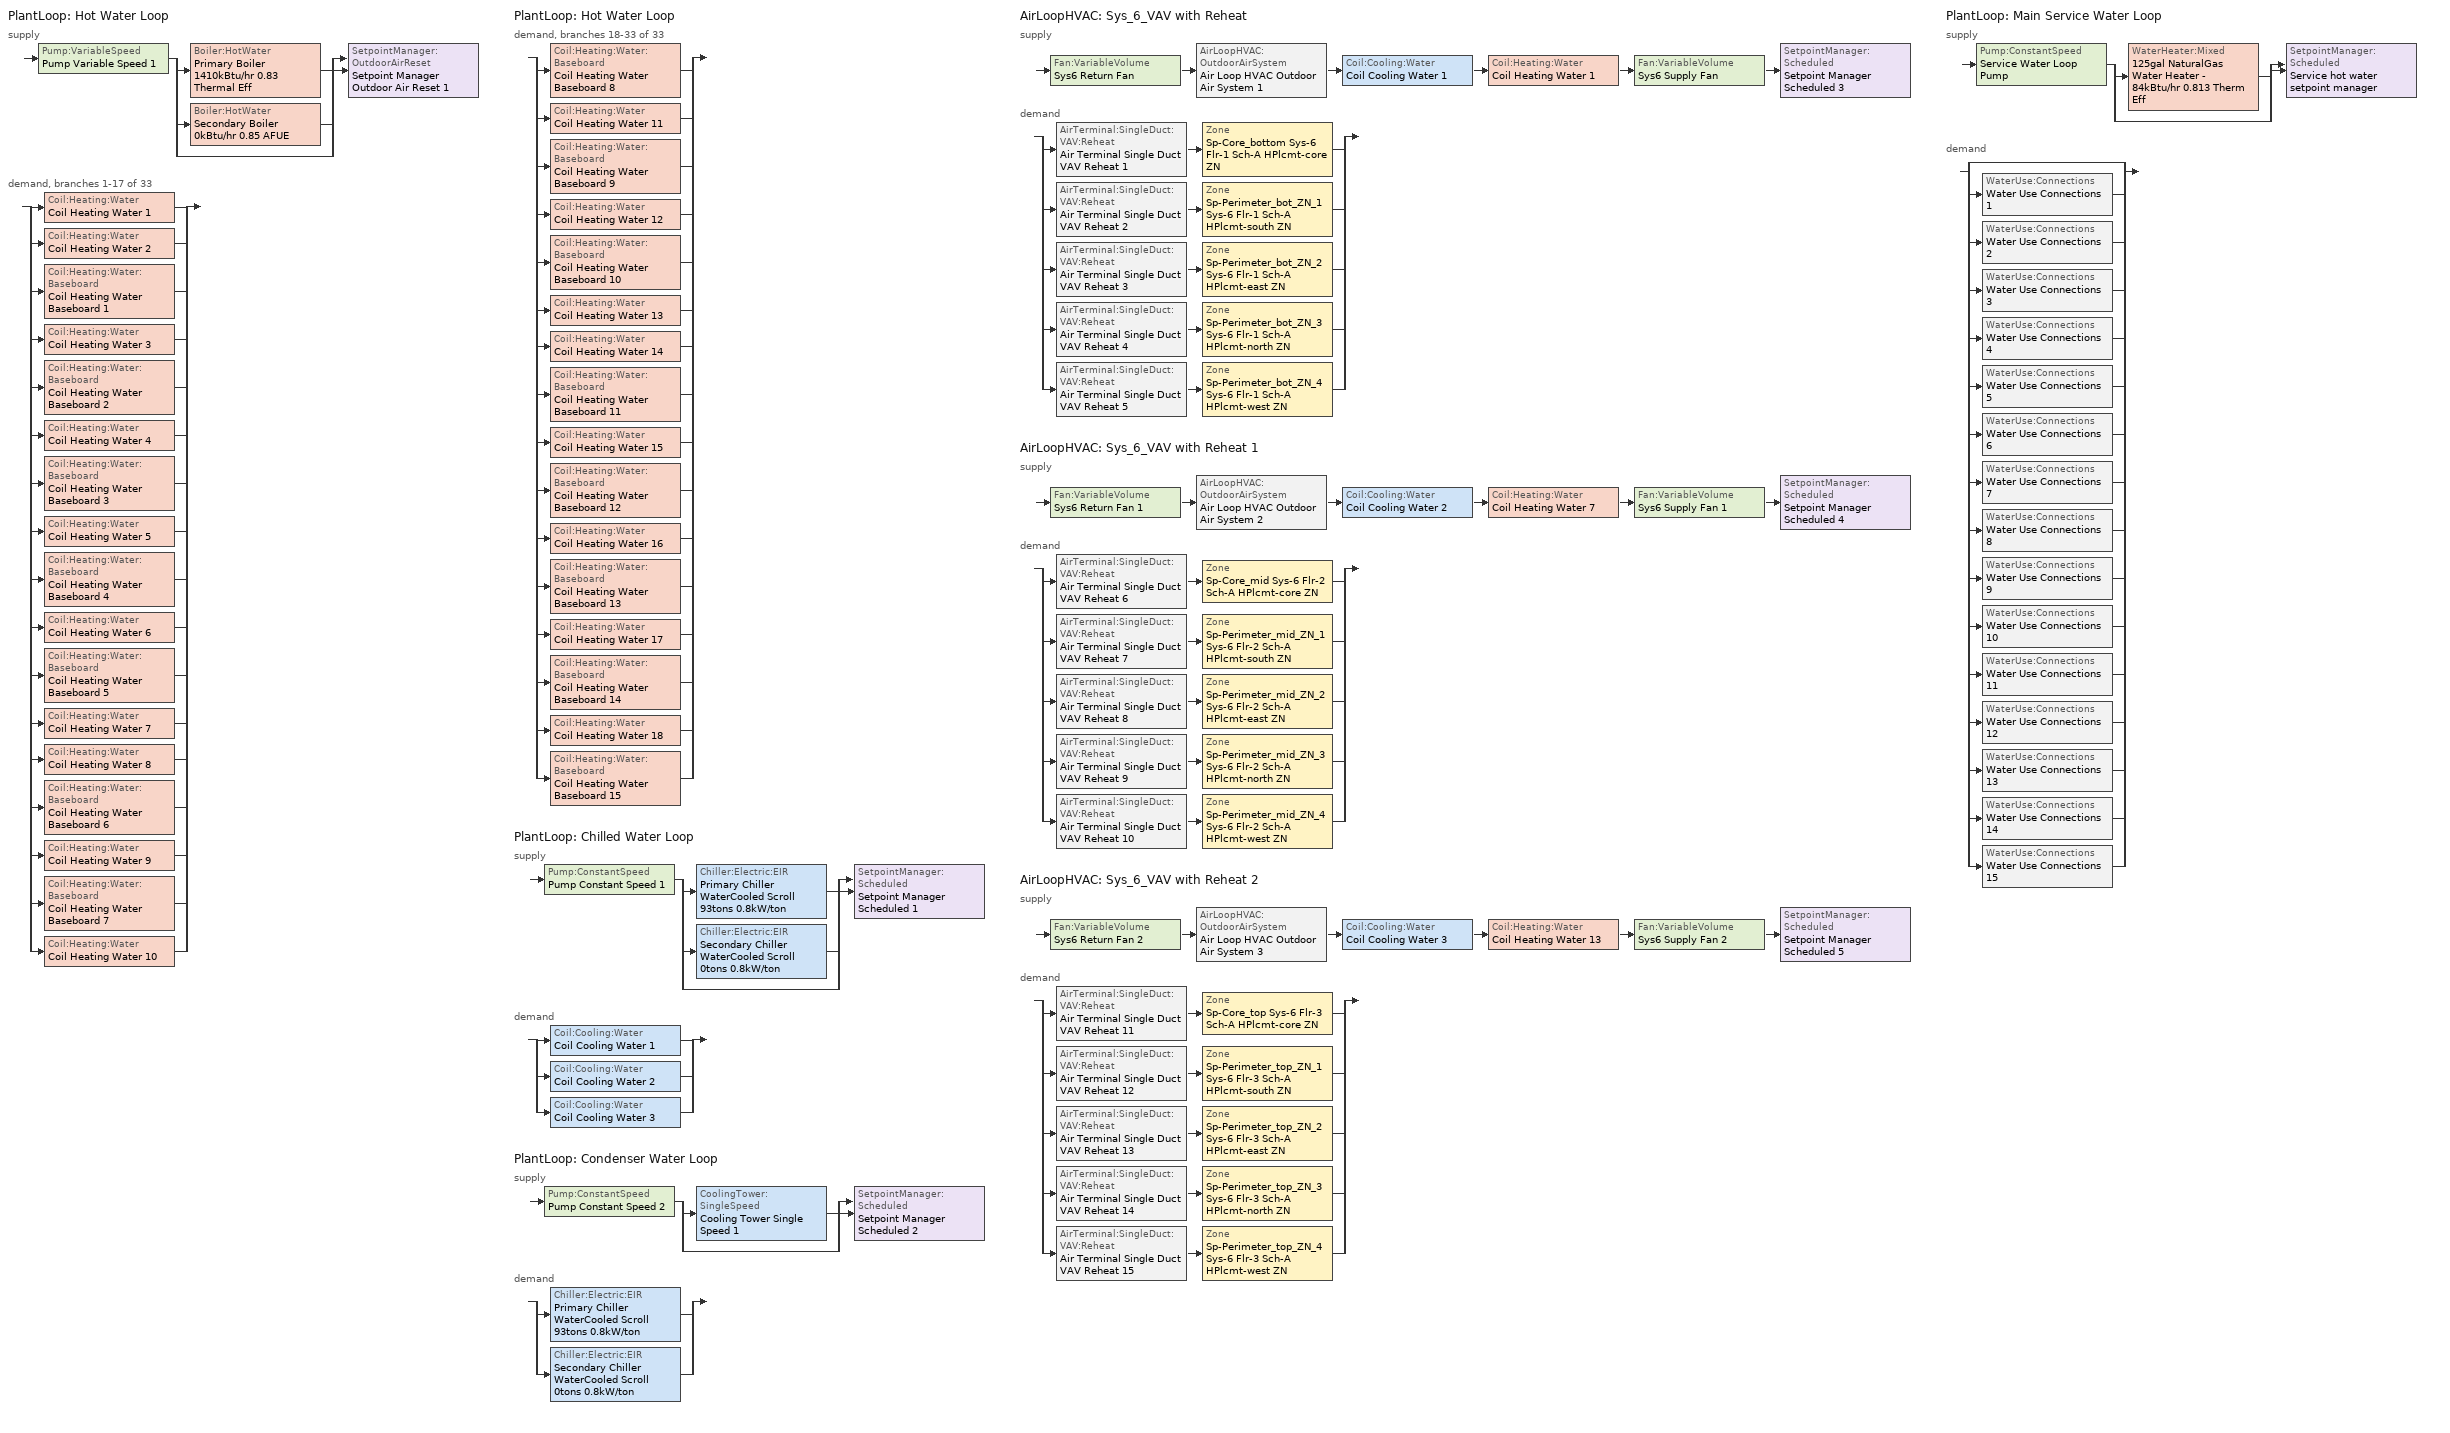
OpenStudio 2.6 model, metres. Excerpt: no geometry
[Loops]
PlantLoop 'Hot Water Loop'
 supply: Pump:VariableSpeed 'Pump Variable Speed 1' > split
  | Boiler:HotWater 'Primary Boiler 1410kBtu/hr 0.83 Thermal Eff'
  | Boiler:HotWater 'Secondary Boiler 0kBtu/hr 0.85 AFUE'
  | bypass
  join > SetpointManager:OutdoorAirReset 'Setpoint Manager Outdoor Air Reset 1'
 demand, branches 1-17 of 33: split
  | Coil:Heating:Water 'Coil Heating Water 1'
  | Coil:Heating:Water 'Coil Heating Water 2'
  | Coil:Heating:Water:Baseboard 'Coil Heating Water Baseboard 1'
  | Coil:Heating:Water 'Coil Heating Water 3'
  | Coil:Heating:Water:Baseboard 'Coil Heating Water Baseboard 2'
  | Coil:Heating:Water 'Coil Heating Water 4'
  | Coil:Heating:Water:Baseboard 'Coil Heating Water Baseboard 3'
  | Coil:Heating:Water 'Coil Heating Water 5'
  | Coil:Heating:Water:Baseboard 'Coil Heating Water Baseboard 4'
  | Coil:Heating:Water 'Coil Heating Water 6'
  | Coil:Heating:Water:Baseboard 'Coil Heating Water Baseboard 5'
  | Coil:Heating:Water 'Coil Heating Water 7'
  | Coil:Heating:Water 'Coil Heating Water 8'
  | Coil:Heating:Water:Baseboard 'Coil Heating Water Baseboard 6'
  | Coil:Heating:Water 'Coil Heating Water 9'
  | Coil:Heating:Water:Baseboard 'Coil Heating Water Baseboard 7'
  | Coil:Heating:Water 'Coil Heating Water 10'
PlantLoop 'Hot Water Loop'
 demand, branches 18-33 of 33: split
  | Coil:Heating:Water:Baseboard 'Coil Heating Water Baseboard 8'
  | Coil:Heating:Water 'Coil Heating Water 11'
  | Coil:Heating:Water:Baseboard 'Coil Heating Water Baseboard 9'
  | Coil:Heating:Water 'Coil Heating Water 12'
  | Coil:Heating:Water:Baseboard 'Coil Heating Water Baseboard 10'
  | Coil:Heating:Water 'Coil Heating Water 13'
  | Coil:Heating:Water 'Coil Heating Water 14'
  | Coil:Heating:Water:Baseboard 'Coil Heating Water Baseboard 11'
  | Coil:Heating:Water 'Coil Heating Water 15'
  | Coil:Heating:Water:Baseboard 'Coil Heating Water Baseboard 12'
  | Coil:Heating:Water 'Coil Heating Water 16'
  | Coil:Heating:Water:Baseboard 'Coil Heating Water Baseboard 13'
  | Coil:Heating:Water 'Coil Heating Water 17'
  | Coil:Heating:Water:Baseboard 'Coil Heating Water Baseboard 14'
  | Coil:Heating:Water 'Coil Heating Water 18'
  | Coil:Heating:Water:Baseboard 'Coil Heating Water Baseboard 15'
PlantLoop 'Chilled Water Loop'
 supply: Pump:ConstantSpeed 'Pump Constant Speed 1' > split
  | Chiller:Electric:EIR 'Primary Chiller WaterCooled Scroll 93tons 0.8kW/ton'
  | Chiller:Electric:EIR 'Secondary Chiller WaterCooled Scroll 0tons 0.8kW/ton'
  | bypass
  join > SetpointManager:Scheduled 'Setpoint Manager Scheduled 1'
 demand: split
  | Coil:Cooling:Water 'Coil Cooling Water 1'
  | Coil:Cooling:Water 'Coil Cooling Water 2'
  | Coil:Cooling:Water 'Coil Cooling Water 3'
PlantLoop 'Condenser Water Loop'
 supply: Pump:ConstantSpeed 'Pump Constant Speed 2' > split
  | CoolingTower:SingleSpeed 'Cooling Tower Single Speed 1'
  | bypass
  join > SetpointManager:Scheduled 'Setpoint Manager Scheduled 2'
 demand: split
  | Chiller:Electric:EIR 'Primary Chiller WaterCooled Scroll 93tons 0.8kW/ton'
  | Chiller:Electric:EIR 'Secondary Chiller WaterCooled Scroll 0tons 0.8kW/ton'
AirLoopHVAC 'Sys_6_VAV with Reheat'
 supply: Fan:VariableVolume 'Sys6 Return Fan' > AirLoopHVAC:OutdoorAirSystem 'Air Loop HVAC Outdoor Air System 1' > Coil:Cooling:Water 'Coil Cooling Water 1' > Coil:Heating:Water 'Coil Heating Water 1' > Fan:VariableVolume 'Sys6 Supply Fan' > SetpointManager:Scheduled 'Setpoint Manager Scheduled 3'
 demand: split
  | AirTerminal:SingleDuct:VAV:Reheat 'Air Terminal Single Duct VAV Reheat 1' > Zone 'Sp-Core_bottom Sys-6 Flr-1 Sch-A HPlcmt-core ZN'
  | AirTerminal:SingleDuct:VAV:Reheat 'Air Terminal Single Duct VAV Reheat 2' > Zone 'Sp-Perimeter_bot_ZN_1 Sys-6 Flr-1 Sch-A HPlcmt-south ZN'
  | AirTerminal:SingleDuct:VAV:Reheat 'Air Terminal Single Duct VAV Reheat 3' > Zone 'Sp-Perimeter_bot_ZN_2 Sys-6 Flr-1 Sch-A HPlcmt-east ZN'
  | AirTerminal:SingleDuct:VAV:Reheat 'Air Terminal Single Duct VAV Reheat 4' > Zone 'Sp-Perimeter_bot_ZN_3 Sys-6 Flr-1 Sch-A HPlcmt-north ZN'
  | AirTerminal:SingleDuct:VAV:Reheat 'Air Terminal Single Duct VAV Reheat 5' > Zone 'Sp-Perimeter_bot_ZN_4 Sys-6 Flr-1 Sch-A HPlcmt-west ZN'
AirLoopHVAC 'Sys_6_VAV with Reheat 1'
 supply: Fan:VariableVolume 'Sys6 Return Fan 1' > AirLoopHVAC:OutdoorAirSystem 'Air Loop HVAC Outdoor Air System 2' > Coil:Cooling:Water 'Coil Cooling Water 2' > Coil:Heating:Water 'Coil Heating Water 7' > Fan:VariableVolume 'Sys6 Supply Fan 1' > SetpointManager:Scheduled 'Setpoint Manager Scheduled 4'
 demand: split
  | AirTerminal:SingleDuct:VAV:Reheat 'Air Terminal Single Duct VAV Reheat 6' > Zone 'Sp-Core_mid Sys-6 Flr-2 Sch-A HPlcmt-core ZN'
  | AirTerminal:SingleDuct:VAV:Reheat 'Air Terminal Single Duct VAV Reheat 7' > Zone 'Sp-Perimeter_mid_ZN_1 Sys-6 Flr-2 Sch-A HPlcmt-south ZN'
  | AirTerminal:SingleDuct:VAV:Reheat 'Air Terminal Single Duct VAV Reheat 8' > Zone 'Sp-Perimeter_mid_ZN_2 Sys-6 Flr-2 Sch-A HPlcmt-east ZN'
  | AirTerminal:SingleDuct:VAV:Reheat 'Air Terminal Single Duct VAV Reheat 9' > Zone 'Sp-Perimeter_mid_ZN_3 Sys-6 Flr-2 Sch-A HPlcmt-north ZN'
  | AirTerminal:SingleDuct:VAV:Reheat 'Air Terminal Single Duct VAV Reheat 10' > Zone 'Sp-Perimeter_mid_ZN_4 Sys-6 Flr-2 Sch-A HPlcmt-west ZN'
AirLoopHVAC 'Sys_6_VAV with Reheat 2'
 supply: Fan:VariableVolume 'Sys6 Return Fan 2' > AirLoopHVAC:OutdoorAirSystem 'Air Loop HVAC Outdoor Air System 3' > Coil:Cooling:Water 'Coil Cooling Water 3' > Coil:Heating:Water 'Coil Heating Water 13' > Fan:VariableVolume 'Sys6 Supply Fan 2' > SetpointManager:Scheduled 'Setpoint Manager Scheduled 5'
 demand: split
  | AirTerminal:SingleDuct:VAV:Reheat 'Air Terminal Single Duct VAV Reheat 11' > Zone 'Sp-Core_top Sys-6 Flr-3 Sch-A HPlcmt-core ZN'
  | AirTerminal:SingleDuct:VAV:Reheat 'Air Terminal Single Duct VAV Reheat 12' > Zone 'Sp-Perimeter_top_ZN_1 Sys-6 Flr-3 Sch-A HPlcmt-south ZN'
  | AirTerminal:SingleDuct:VAV:Reheat 'Air Terminal Single Duct VAV Reheat 13' > Zone 'Sp-Perimeter_top_ZN_2 Sys-6 Flr-3 Sch-A HPlcmt-east ZN'
  | AirTerminal:SingleDuct:VAV:Reheat 'Air Terminal Single Duct VAV Reheat 14' > Zone 'Sp-Perimeter_top_ZN_3 Sys-6 Flr-3 Sch-A HPlcmt-north ZN'
  | AirTerminal:SingleDuct:VAV:Reheat 'Air Terminal Single Duct VAV Reheat 15' > Zone 'Sp-Perimeter_top_ZN_4 Sys-6 Flr-3 Sch-A HPlcmt-west ZN'
PlantLoop 'Main Service Water Loop'
 supply: Pump:ConstantSpeed 'Service Water Loop Pump' > split
  | WaterHeater:Mixed '125gal NaturalGas Water Heater - 84kBtu/hr 0.813 Therm Eff'
  | bypass
  join > SetpointManager:Scheduled 'Service hot water setpoint manager'
 demand: split
  | bypass
  | WaterUse:Connections 'Water Use Connections 1'
  | WaterUse:Connections 'Water Use Connections 2'
  | WaterUse:Connections 'Water Use Connections 3'
  | WaterUse:Connections 'Water Use Connections 4'
  | WaterUse:Connections 'Water Use Connections 5'
  | WaterUse:Connections 'Water Use Connections 6'
  | WaterUse:Connections 'Water Use Connections 7'
  | WaterUse:Connections 'Water Use Connections 8'
  | WaterUse:Connections 'Water Use Connections 9'
  | WaterUse:Connections 'Water Use Connections 10'
  | WaterUse:Connections 'Water Use Connections 11'
  | WaterUse:Connections 'Water Use Connections 12'
  | WaterUse:Connections 'Water Use Connections 13'
  | WaterUse:Connections 'Water Use Connections 14'
  | WaterUse:Connections 'Water Use Connections 15'
[Sizing:Zone] Zone Cooling Design Supply Air Temperature Input Method=SupplyAirTemperature; Zone Cooling Design Supply Air Temperature {C}=13; Zone Cooling Design Supply Air Temperature Difference {deltaC}=11.11; Zone Heating Design Supply Air Temperature Input Method=SupplyAirTemperature; Zone Heating Design Supply Air Temperature {C}=43; Zone Heating Design Supply Air Temperature Difference {deltaC}=11.11; Zone Cooling Design Supply Air Humidity Ratio {kg-H2O/kg-air}=0.0085; Zone Heating Design Supply Air Humidity Ratio {kg-H2O/kg-air}=0.008; Zone Heating Sizing Factor=1.3; Zone Cooling Sizing Factor=1.1; Cooling Design Air Flow Method=DesignDay; Heating Design Air Flow Method=DesignDay; Account for Dedicated Outdoor Air System=No; Dedicated Outdoor Air System Control Strategy=NeutralSupplyAir; Dedicated Outdoor Air Low Setpoint Temperature for Design {C}=autosize; Dedicated Outdoor Air High Setpoint Temperature for Design {C}=autosize
Sp-Perimeter_bot_ZN_3 Sys-6 Flr-1 Sch-A HPlcmt-north ZN; Sp-Perimeter_bot_ZN_2 Sys-6 Flr-1 Sch-A HPlcmt-east ZN; Sp-Perimeter_bot_ZN_4 Sys-6 Flr-1 Sch-A HPlcmt-west ZN; Sp-Perimeter_bot_ZN_1 Sys-6 Flr-1 Sch-A HPlcmt-south ZN; Sp-Core_bottom Sys-6 Flr-1 Sch-A HPlcmt-core ZN; Sp-Perimeter_mid_ZN_3 Sys-6 Flr-2 Sch-A HPlcmt-north ZN; Sp-Perimeter_mid_ZN_2 Sys-6 Flr-2 Sch-A HPlcmt-east ZN; Sp-Perimeter_mid_ZN_4 Sys-6 Flr-2 Sch-A HPlcmt-west ZN; Sp-Perimeter_mid_ZN_1 Sys-6 Flr-2 Sch-A HPlcmt-south ZN; Sp-Core_mid Sys-6 Flr-2 Sch-A HPlcmt-core ZN; Sp-Perimeter_top_ZN_3 Sys-6 Flr-3 Sch-A HPlcmt-north ZN; Sp-Perimeter_top_ZN_2 Sys-6 Flr-3 Sch-A HPlcmt-east ZN; Sp-Perimeter_top_ZN_4 Sys-6 Flr-3 Sch-A HPlcmt-west ZN; Sp-Perimeter_top_ZN_1 Sys-6 Flr-3 Sch-A HPlcmt-south ZN; Sp-Core_top Sys-6 Flr-3 Sch-A HPlcmt-core ZN
[Zone equipment]
Sp-Perimeter_bot_ZN_3 Sys-6 Flr-1 Sch-A HPlcmt-north ZN: Air Terminal Single Duct VAV Reheat 4, Zone HVAC Baseboard Convective Water 4
Sp-Perimeter_bot_ZN_2 Sys-6 Flr-1 Sch-A HPlcmt-east ZN: Air Terminal Single Duct VAV Reheat 3, Zone HVAC Baseboard Convective Water 3
Sp-Perimeter_bot_ZN_4 Sys-6 Flr-1 Sch-A HPlcmt-west ZN: Air Terminal Single Duct VAV Reheat 5, Zone HVAC Baseboard Convective Water 5
Sp-Perimeter_bot_ZN_1 Sys-6 Flr-1 Sch-A HPlcmt-south ZN: Air Terminal Single Duct VAV Reheat 2, Zone HVAC Baseboard Convective Water 2
Sp-Core_bottom Sys-6 Flr-1 Sch-A HPlcmt-core ZN: Air Terminal Single Duct VAV Reheat 1, Zone HVAC Baseboard Convective Water 1
Sp-Perimeter_mid_ZN_3 Sys-6 Flr-2 Sch-A HPlcmt-north ZN: Air Terminal Single Duct VAV Reheat 9, Zone HVAC Baseboard Convective Water 9
Sp-Perimeter_mid_ZN_2 Sys-6 Flr-2 Sch-A HPlcmt-east ZN: Air Terminal Single Duct VAV Reheat 8, Zone HVAC Baseboard Convective Water 8
Sp-Perimeter_mid_ZN_4 Sys-6 Flr-2 Sch-A HPlcmt-west ZN: Air Terminal Single Duct VAV Reheat 10, Zone HVAC Baseboard Convective Water 10
Sp-Perimeter_mid_ZN_1 Sys-6 Flr-2 Sch-A HPlcmt-south ZN: Air Terminal Single Duct VAV Reheat 7, Zone HVAC Baseboard Convective Water 7
Sp-Core_mid Sys-6 Flr-2 Sch-A HPlcmt-core ZN: Air Terminal Single Duct VAV Reheat 6, Zone HVAC Baseboard Convective Water 6
Sp-Perimeter_top_ZN_3 Sys-6 Flr-3 Sch-A HPlcmt-north ZN: Air Terminal Single Duct VAV Reheat 14, Zone HVAC Baseboard Convective Water 14
Sp-Perimeter_top_ZN_2 Sys-6 Flr-3 Sch-A HPlcmt-east ZN: Air Terminal Single Duct VAV Reheat 13, Zone HVAC Baseboard Convective Water 13
Sp-Perimeter_top_ZN_4 Sys-6 Flr-3 Sch-A HPlcmt-west ZN: Air Terminal Single Duct VAV Reheat 15, Zone HVAC Baseboard Convective Water 15
Sp-Perimeter_top_ZN_1 Sys-6 Flr-3 Sch-A HPlcmt-south ZN: Air Terminal Single Duct VAV Reheat 12, Zone HVAC Baseboard Convective Water 12
Sp-Core_top Sys-6 Flr-3 Sch-A HPlcmt-core ZN: Air Terminal Single Duct VAV Reheat 11, Zone HVAC Baseboard Convective Water 11
[PlantLoop] Glycol Concentration=0; Plant Loop Volume {m3}=Autocalculate; Load Distribution Scheme=Optimal
Hot Water Loop: Fluid Type=Water
Chilled Water Loop; Condenser Water Loop: 
Main Service Water Loop: Maximum Loop Temperature {C}=60; Minimum Loop Temperature {C}=10
[Sizing:Plant] Sizing Option=NonCoincident; Zone Timesteps in Averaging Window=1; Coincident Sizing Factor Mode=None
Name | Loop Type | Design Loop Exit Temperature {C} | Loop Design Temperature Difference {deltaC}
Hot Water Loop | Heating | 82 | 16
Chilled Water Loop | Cooling | 7 | 6
Condenser Water Loop | Condenser | 29 | 6
Main Service Water Loop | Heating | 60 | 5
[Pump:VariableSpeed]
Pump Variable Speed 1: Motor Efficiency=0.865; Pump Control Type=Intermittent; Skin Loss Radiative Fraction=0.5; Design Power Sizing Method=PowerPerFlowPerPressure; Design Electric Power per Unit Flow Rate {W/(m3/s)}=348701.1; Design Shaft Power per Unit Flow Rate per Unit Head {W-s/m3-Pa}=1.45151; Design Minimum Flow Rate Fraction=0
[Boiler:HotWater] Fuel Type=NaturalGas; Normalized Boiler Efficiency Curve=BOILER-EFFFPLR-NECB2011; Water Outlet Upper Temperature Limit {C}=99; Parasitic Electric Load {W}=0; Sizing Factor=1
Name | Nominal Capacity {W} | Nominal Thermal Efficiency | Minimum Part Load Ratio | Boiler Flow Mode
Primary Boiler 1410kBtu/hr 0.83 Thermal Eff | 413305 | 0.83 | 0.25 | LeavingSetpointModulated
Secondary Boiler 0kBtu/hr 0.85 AFUE | 0.001 | 0.85 |  | ConstantFlow
[SetpointManager:OutdoorAirReset]
Setpoint Manager Outdoor Air Reset 1: Control Variable=Temperature; Setpoint at Outdoor Low Temperature {C}=82; Outdoor Low Temperature {C}=-16; Setpoint at Outdoor High Temperature {C}=60; Outdoor High Temperature {C}=0
[Pump:ConstantSpeed] Rated Flow Rate {m3/s}=autosize; Rated Power Consumption {W}=autosize; Fraction of Motor Inefficiencies to Fluid Stream=0; Pump Control Type=Intermittent; Design Power Sizing Method=PowerPerFlowPerPressure; Design Electric Power per Unit Flow Rate {W/(m3/s)}=348701.1
Name | Rated Pump Head {Pa} | Motor Efficiency | Design Shaft Power per Unit Flow Rate per Unit Head {W-s/m3-Pa}
Pump Constant Speed 1 | 179352 | 0.895 | 1.75215
Pump Constant Speed 2 | 179352 | 0.917 | 1.53876
Service Water Loop Pump | 83939.5 | 0.7 | 1.28205
[Chiller:Electric:EIR] Cooling Capacity Function of Temperature Curve=WaterCooled_Scroll_CAPFT_NECB2011; Electric Input to Cooling Output Ratio Function of Temperature Curve=WaterCooled_Scroll_EIRFT_NECB2011; Electric Input to Cooling Output Ratio Function of Part Load Ratio Curve=WaterCooled_Scroll_EIRFPLR_NECB2011; Minimum Part Load Ratio=0.25; Minimum Unloading Ratio=0.25; Condenser Type=WaterCooled; Chiller Flow Mode=LeavingSetpointModulated; Design Heat Recovery Water Flow Rate {m3/s}=0; Sizing Factor=1; Basin Heater Capacity {W/K}=0; Basin Heater Setpoint Temperature {C}=10
Name | Reference Capacity {W} | Reference COP {W/W}
Primary Chiller WaterCooled Scroll 93tons 0.8kW/ton | 326942 | 4.54393
Secondary Chiller WaterCooled Scroll 0tons 0.8kW/ton | 0.001 | 4.5032
[SetpointManager:Scheduled] Control Variable=Temperature
Name | Schedule
Setpoint Manager Scheduled 1 | CHW Temp
Setpoint Manager Scheduled 2 | CW Temp
Setpoint Manager Scheduled 3 | Supply Air Temp
Setpoint Manager Scheduled 4 | Supply Air Temp 1
Setpoint Manager Scheduled 5 | Supply Air Temp 2
Service hot water setpoint manager | Service Water Loop Temp - 140F
[CoolingTower:SingleSpeed]
Cooling Tower Single Speed 1: Design Water Flow Rate {m3/s}=autosize; Design Air Flow Rate {m3/s}=autosize; Fan Power at Design Air Flow Rate {W}=5185.62; U-Factor Times Area Value at Design Air Flow Rate {W/K}=autosize; Air Flow Rate in Free Convection Regime {m3/s}=autosize; U-Factor Times Area Value at Free Convection Air Flow Rate {W/K}=autosize; Performance Input Method=UFactorTimesAreaAndDesignWaterFlowRate; Free Convection Capacity {W}=0; Basin Heater Capacity {W/K}=0; Evaporation Loss Mode=LossFactor; Evaporation Loss Factor {percent/K}=0.2; Drift Loss Percent {percent}=0.008; Blowdown Calculation Mode=ConcentrationRatio; Blowdown Concentration Ratio=3; Capacity Control=FanCycling; Number of Cells=1; Cell Control=MinimalCell; Cell Minimum  Water Flow Rate Fraction=0.33; Cell Maximum Water Flow Rate Fraction=2.5; Sizing Factor=1; Free Convection Air Flow Rate Sizing Factor=0.1; Free Convection U-Factor Times Area Value Sizing Factor=0.1; Heat Rejection Capacity and Nominal Capacity Sizing Ratio=1.25; Free Convection Nominal Capacity Sizing Factor=0.1; Design Inlet Air Dry-Bulb Temperature {C}=35; Design Inlet Air Wet-Bulb Temperature {C}=24; Design Approach Temperature {deltaC}=5; Design Range Temperature {deltaC}=6
[AirLoopHVAC] Design Supply Air Flow Rate {m3/s}=AutoSize
Name | Availability Schedule
Sys_6_VAV with Reheat | Sys_6_VAV with Reheat Occ Sch
Sys_6_VAV with Reheat 1 | Sys_6_VAV with Reheat 1 Occ Sch
Sys_6_VAV with Reheat 2 | Sys_6_VAV with Reheat 2 Occ Sch
[Sizing:System] Type of Load to Size On=Sensible; Design Outdoor Air Flow Rate {m3/s}=Autosize; Minimum System Air Flow Ratio=0.3; Preheat Design Temperature {C}=7; Preheat Design Humidity Ratio {kg-H2O/kg-Air}=0.008; Precool Design Temperature {C}=12.8; Precool Design Humidity Ratio {kg-H2O/kg-Air}=0.008; Central Cooling Design Supply Air Temperature {C}=13; Central Heating Design Supply Air Temperature {C}=13.1; Sizing Option=NonCoincident; 100% Outdoor Air in Cooling=No; 100% Outdoor Air in Heating=No; Central Cooling Design Supply Air Humidity Ratio {kg-H2O/kg-Air}=0.0085; Central Heating Design Supply Air Humidity Ratio {kg-H2O/kg-Air}=0.008; Cooling Design Air Flow Method=DesignDay; Cooling Design Air Flow Rate {m3/s}=0; Heating Design Air Flow Method=DesignDay; Heating Design Air Flow Rate {m3/s}=0; System Outdoor Air Method=ZoneSum; Zone Maximum Outdoor Air Fraction=1; Cooling Supply Air Flow Rate Per Floor Area {m3/s-m2}=0.00996765; Cooling Fraction of Autosized Cooling Supply Air Flow Rate=1; Cooling Supply Air Flow Rate Per Unit Cooling Capacity {m3/s-W}=3.94755e-05; Heating Supply Air Flow Rate Per Floor Area {m3/s-m2}=0.00996765; Heating Fraction of Autosized Heating Supply Air Flow Rate=1; Heating Fraction of Autosized Cooling Supply Air Flow Rate=1; Heating Supply Air Flow Rate Per Unit Heating Capacity {m3/s-W}=3.15882e-05; Cooling Design Capacity Method=CoolingDesignCapacity; Cooling Design Capacity {W}=autosize; Cooling Design Capacity Per Floor Area {W/m2}=234.7; Fraction of Autosized Cooling Design Capacity=1; Heating Design Capacity Method=HeatingDesignCapacity; Heating Design Capacity {W}=autosize; Heating Design Capacity Per Floor Area {W/m2}=157; Fraction of Autosized Heating Design Capacity=1; Central Cooling Capacity Control Method=OnOff
Sys_6_VAV with Reheat; Sys_6_VAV with Reheat 1; Sys_6_VAV with Reheat 2
[Fan:VariableVolume] Availability Schedule=Always On Discrete; Maximum Flow Rate {m3/s}=Autosize; Fan Power Minimum Flow Rate Input Method=Fraction; Fan Power Minimum Air Flow Rate {m3/s}=0; Motor In Airstream Fraction=1; Fan Power Coefficient 5=0
Name | Fan Efficiency | Pressure Rise {Pa} | Fan Power Minimum Flow Fraction | Motor Efficiency | Fan Power Coefficient 1 | Fan Power Coefficient 2 | Fan Power Coefficient 3 | Fan Power Coefficient 4
Sys6 Supply Fan; Sys6 Supply Fan 1 | 0.549965 | 1000 | 0.68 | 0.8461 | -2.4176 | 9.5874 | -11.559 | 5.4009
Sys6 Return Fan; Sys6 Return Fan 1; Sys6 Return Fan 2 | 0.299975 | 250 | 0.68 | 0.4615 | -2.4176 | 9.5874 | -11.559 | 5.4009
Sys6 Supply Fan 2 | 0.549965 | 1000 | 0.5 | 0.8461 | -4.1457 | 16.803 | -19.471 | 7.8488
[Coil:Heating:Water] Availability Schedule=Always On Discrete
Coil Heating Water 1; Coil Heating Water 2; Coil Heating Water 3; Coil Heating Water 4; Coil Heating Water 5; Coil Heating Water 6; Coil Heating Water 7; Coil Heating Water 8; Coil Heating Water 9; Coil Heating Water 10; Coil Heating Water 11; Coil Heating Water 12; Coil Heating Water 13; Coil Heating Water 14; Coil Heating Water 15; Coil Heating Water 16; Coil Heating Water 17; Coil Heating Water 18
[Coil:Cooling:Water] Availability Schedule=Always On Discrete
Coil Cooling Water 1; Coil Cooling Water 2; Coil Cooling Water 3
[Controller:OutdoorAir] Minimum Outdoor Air Flow Rate {m3/s}=autosize; Maximum Outdoor Air Flow Rate {m3/s}=Autosize; Economizer Control Type=DifferentialEnthalpy; Economizer Control Action Type=ModulateFlow; Lockout Type=NoLockout; Minimum Limit Type=FixedMinimum; High Humidity Control=No; Heat Recovery Bypass Control Type=BypassWhenOAFlowGreaterThanMinimum
Name | Minimum Outdoor Air Schedule | Controller Mechanical Ventilation
Controller Outdoor Air 1 | Sys_6_VAV with Reheat Occ Sch | Controller Mechanical Ventilation 1
Controller Outdoor Air 2 | Sys_6_VAV with Reheat 1 Occ Sch | Controller Mechanical Ventilation 2
Controller Outdoor Air 3 | Sys_6_VAV with Reheat 2 Occ Sch | Controller Mechanical Ventilation 3
[Controller:MechanicalVentilation] Availability Schedule=Always On Discrete; System Outdoor Air Method=ZoneSum
Controller Mechanical Ventilation 1; Controller Mechanical Ventilation 2; Controller Mechanical Ventilation 3
[AirLoopHVAC:OutdoorAirSystem]
Name | Controller
Air Loop HVAC Outdoor Air System 1 | Controller Outdoor Air 1
Air Loop HVAC Outdoor Air System 2 | Controller Outdoor Air 2
Air Loop HVAC Outdoor Air System 3 | Controller Outdoor Air 3
[Controller:WaterCoil] Minimum Actuated Flow {m3/s}=0
Name | Water Coil | Action | Controller Convergence Tolerance {deltaC}
Controller Water Coil 1 | Coil Heating Water 1 | Normal | 0.0001
Controller Water Coil 2 | Coil Cooling Water 1 | Reverse
Controller Water Coil 3 | Coil Heating Water 2 | Normal | 0.0001
Controller Water Coil 4 | Coil Heating Water 3 | Normal | 0.0001
Controller Water Coil 5 | Coil Heating Water 4 | Normal | 0.0001
Controller Water Coil 6 | Coil Heating Water 5 | Normal | 0.0001
Controller Water Coil 7 | Coil Heating Water 6 | Normal | 0.0001
Controller Water Coil 8 | Coil Heating Water 7 | Normal | 0.0001
Controller Water Coil 9 | Coil Cooling Water 2 | Reverse
Controller Water Coil 10 | Coil Heating Water 8 | Normal | 0.0001
Controller Water Coil 11 | Coil Heating Water 9 | Normal | 0.0001
Controller Water Coil 12 | Coil Heating Water 10 | Normal | 0.0001
Controller Water Coil 13 | Coil Heating Water 11 | Normal | 0.0001
Controller Water Coil 14 | Coil Heating Water 12 | Normal | 0.0001
Controller Water Coil 15 | Coil Heating Water 13 | Normal | 0.0001
Controller Water Coil 16 | Coil Cooling Water 3 | Reverse
Controller Water Coil 17 | Coil Heating Water 14 | Normal | 0.0001
Controller Water Coil 18 | Coil Heating Water 15 | Normal | 0.0001
Controller Water Coil 19 | Coil Heating Water 16 | Normal | 0.0001
Controller Water Coil 20 | Coil Heating Water 17 | Normal | 0.0001
Controller Water Coil 21 | Coil Heating Water 18 | Normal | 0.0001
[AirTerminal:SingleDuct:VAV:Reheat] Availability Schedule=Always On Discrete; Maximum Air Flow Rate {m3/s}=AutoSize; Zone Minimum Air Flow Input Method=Constant; Constant Minimum Air Flow Fraction=0.3; Maximum Hot Water or Steam Flow Rate {m3/s}=AutoSize; Minimum Hot Water or Steam Flow Rate {m3/s}=0; Convergence Tolerance=0.001; Damper Heating Action=Normal; Maximum Flow per Zone Floor Area During Reheat {m3/s-m2}=AutoSize; Maximum Flow Fraction During Reheat=0.5; Maximum Reheat Air Temperature {C}=43; Control For Outdoor Air=No
Name | Fixed Minimum Air Flow Rate {m3/s} | Reheat Coil
Air Terminal Single Duct VAV Reheat 1 | 1.96707 | Coil Heating Water 2
Air Terminal Single Duct VAV Reheat 2 | 0.414676 | Coil Heating Water 3
Air Terminal Single Duct VAV Reheat 3 | 0.262524 | Coil Heating Water 4
Air Terminal Single Duct VAV Reheat 4 | 0.414676 | Coil Heating Water 5
Air Terminal Single Duct VAV Reheat 5 | 0.262507 | Coil Heating Water 6
Air Terminal Single Duct VAV Reheat 6 | 1.96707 | Coil Heating Water 8
Air Terminal Single Duct VAV Reheat 7 | 0.414676 | Coil Heating Water 9
Air Terminal Single Duct VAV Reheat 8 | 0.262524 | Coil Heating Water 10
Air Terminal Single Duct VAV Reheat 9 | 0.414676 | Coil Heating Water 11
Air Terminal Single Duct VAV Reheat 10 | 0.262507 | Coil Heating Water 12
Air Terminal Single Duct VAV Reheat 11 | 1.96707 | Coil Heating Water 14
Air Terminal Single Duct VAV Reheat 12 | 0.414676 | Coil Heating Water 15
Air Terminal Single Duct VAV Reheat 13 | 0.262524 | Coil Heating Water 16
Air Terminal Single Duct VAV Reheat 14 | 0.414676 | Coil Heating Water 17
Air Terminal Single Duct VAV Reheat 15 | 0.262507 | Coil Heating Water 18
[Coil:Heating:Water:Baseboard] Heating Design Capacity Method=HeatingDesignCapacity; Heating Design Capacity {W}=autosize; Heating Design Capacity Per Floor Area {W/m2}=0; Fraction of Autosized Heating Design Capacity=0.8
Coil Heating Water Baseboard 1; Coil Heating Water Baseboard 2; Coil Heating Water Baseboard 3; Coil Heating Water Baseboard 4; Coil Heating Water Baseboard 5; Coil Heating Water Baseboard 6; Coil Heating Water Baseboard 7; Coil Heating Water Baseboard 8; Coil Heating Water Baseboard 9; Coil Heating Water Baseboard 10; Coil Heating Water Baseboard 11; Coil Heating Water Baseboard 12; Coil Heating Water Baseboard 13; Coil Heating Water Baseboard 14; Coil Heating Water Baseboard 15
[ZoneHVAC:Baseboard:Convective:Water] Availability Schedule=Always On Discrete
Name | Heating Coil
Zone HVAC Baseboard Convective Water 1 | Coil Heating Water Baseboard 1
Zone HVAC Baseboard Convective Water 2 | Coil Heating Water Baseboard 2
Zone HVAC Baseboard Convective Water 3 | Coil Heating Water Baseboard 3
Zone HVAC Baseboard Convective Water 4 | Coil Heating Water Baseboard 4
Zone HVAC Baseboard Convective Water 5 | Coil Heating Water Baseboard 5
Zone HVAC Baseboard Convective Water 6 | Coil Heating Water Baseboard 6
Zone HVAC Baseboard Convective Water 7 | Coil Heating Water Baseboard 7
Zone HVAC Baseboard Convective Water 8 | Coil Heating Water Baseboard 8
Zone HVAC Baseboard Convective Water 9 | Coil Heating Water Baseboard 9
Zone HVAC Baseboard Convective Water 10 | Coil Heating Water Baseboard 10
Zone HVAC Baseboard Convective Water 11 | Coil Heating Water Baseboard 11
Zone HVAC Baseboard Convective Water 12 | Coil Heating Water Baseboard 12
Zone HVAC Baseboard Convective Water 13 | Coil Heating Water Baseboard 13
Zone HVAC Baseboard Convective Water 14 | Coil Heating Water Baseboard 14
Zone HVAC Baseboard Convective Water 15 | Coil Heating Water Baseboard 15
[WaterHeater:Mixed]
125gal NaturalGas Water Heater - 84kBtu/hr 0.813 Therm Eff: Tank Volume {m3}=0.471545; Setpoint Temperature Schedule=Service Water Loop Temp - 140F; Deadband Temperature Difference {deltaC}=2; Maximum Temperature Limit {C}=82.2222; Heater Control Type=Cycle; Heater Maximum Capacity {W}=24638.2; Heater Fuel Type=NaturalGas; Heater Thermal Efficiency=0.812683; Part Load Factor Curve=SWH-EFFFPLR-NECB2011; Off Cycle Parasitic Fuel Consumption Rate {W}=20; Off Cycle Parasitic Fuel Type=NaturalGas; Off Cycle Parasitic Heat Fraction to Tank=0.8; On Cycle Parasitic Fuel Type=NaturalGas; On Cycle Parasitic Heat Fraction to Tank=0; Ambient Temperature Indicator=Schedule; Ambient Temperature Schedule=Water Heater Ambient Temp Schedule - 70F; Off Cycle Loss Coefficient to Ambient Temperature {W/K}=8.03532; On Cycle Loss Coefficient to Ambient Temperature {W/K}=8.03532; Use Side Effectiveness=1; Source Side Effectiveness=1; Use Side Design Flow Rate {m3/s}=autosize; Source Side Design Flow Rate {m3/s}=autosize; Indirect Water Heating Recovery Time {hr}=1.5; Source Side Flow Control Mode=IndirectHeatPrimarySetpoint
[WaterUse:Connections]
Name | Water Use Equipment Name 1
Water Use Connections 1 | Core_bottom Service Water Use 0.37gal/min
Water Use Connections 2 | Core_mid Service Water Use 0.37gal/min
Water Use Connections 3 | Core_top Service Water Use 0.37gal/min
Water Use Connections 4 | Perimeter_bot_zn_1 Service Water Use 0.08gal/min
Water Use Connections 5 | Perimeter_bot_zn_2 Service Water Use 0.05gal/min
Water Use Connections 6 | Perimeter_bot_zn_3 Service Water Use 0.08gal/min
Water Use Connections 7 | Perimeter_bot_zn_4 Service Water Use 0.05gal/min
Water Use Connections 8 | Perimeter_mid_zn_1 Service Water Use 0.08gal/min
Water Use Connections 9 | Perimeter_mid_zn_2 Service Water Use 0.05gal/min
Water Use Connections 10 | Perimeter_mid_zn_3 Service Water Use 0.08gal/min
Water Use Connections 11 | Perimeter_mid_zn_4 Service Water Use 0.05gal/min
Water Use Connections 12 | Perimeter_top_zn_1 Service Water Use 0.08gal/min
Water Use Connections 13 | Perimeter_top_zn_2 Service Water Use 0.05gal/min
Water Use Connections 14 | Perimeter_top_zn_3 Service Water Use 0.08gal/min
Water Use Connections 15 | Perimeter_top_zn_4 Service Water Use 0.05gal/min
[WaterUse:Equipment:Definition]
Name | Peak Flow Rate {m3/s} | Target Temperature Schedule | Sensible Fraction Schedule | Latent Fraction Schedule
Core_bottom Service Water Use Def 0.37gal/min | 2.35071e-05 | Schedule Ruleset 5 | Schedule Ruleset 3 | Schedule Ruleset 4
Core_mid Service Water Use Def 0.37gal/min | 2.35071e-05 | Schedule Ruleset 8 | Schedule Ruleset 6 | Schedule Ruleset 7
Core_top Service Water Use Def 0.37gal/min | 2.35071e-05 | Schedule Ruleset 11 | Schedule Ruleset 9 | Schedule Ruleset 10
Perimeter_bot_zn_1 Service Water Use Def 0.08gal/min | 4.9555e-06 | Schedule Ruleset 14 | Schedule Ruleset 12 | Schedule Ruleset 13
Perimeter_bot_zn_2 Service Water Use Def 0.05gal/min | 3.13724e-06 | Schedule Ruleset 17 | Schedule Ruleset 15 | Schedule Ruleset 16
Perimeter_bot_zn_3 Service Water Use Def 0.08gal/min | 4.9555e-06 | Schedule Ruleset 20 | Schedule Ruleset 18 | Schedule Ruleset 19
Perimeter_bot_zn_4 Service Water Use Def 0.05gal/min | 3.13703e-06 | Schedule Ruleset 23 | Schedule Ruleset 21 | Schedule Ruleset 22
Perimeter_mid_zn_1 Service Water Use Def 0.08gal/min | 4.9555e-06 | Schedule Ruleset 26 | Schedule Ruleset 24 | Schedule Ruleset 25
Perimeter_mid_zn_2 Service Water Use Def 0.05gal/min | 3.13724e-06 | Schedule Ruleset 29 | Schedule Ruleset 27 | Schedule Ruleset 28
Perimeter_mid_zn_3 Service Water Use Def 0.08gal/min | 4.9555e-06 | Schedule Ruleset 32 | Schedule Ruleset 30 | Schedule Ruleset 31
Perimeter_mid_zn_4 Service Water Use Def 0.05gal/min | 3.13703e-06 | Schedule Ruleset 35 | Schedule Ruleset 33 | Schedule Ruleset 34
Perimeter_top_zn_1 Service Water Use Def 0.08gal/min | 4.9555e-06 | Schedule Ruleset 38 | Schedule Ruleset 36 | Schedule Ruleset 37
Perimeter_top_zn_2 Service Water Use Def 0.05gal/min | 3.13724e-06 | Schedule Ruleset 41 | Schedule Ruleset 39 | Schedule Ruleset 40
Perimeter_top_zn_3 Service Water Use Def 0.08gal/min | 4.9555e-06 | Schedule Ruleset 44 | Schedule Ruleset 42 | Schedule Ruleset 43
Perimeter_top_zn_4 Service Water Use Def 0.05gal/min | 3.13703e-06 | Schedule Ruleset 47 | Schedule Ruleset 45 | Schedule Ruleset 46
[WaterUse:Equipment] Flow Rate Fraction Schedule=NECB-A-Service Water Heating
Name | Water Use Equipment Definition | Space
Core_bottom Service Water Use 0.37gal/min | Core_bottom Service Water Use Def 0.37gal/min | Core_bottom
Core_mid Service Water Use 0.37gal/min | Core_mid Service Water Use Def 0.37gal/min | Core_mid
Core_top Service Water Use 0.37gal/min | Core_top Service Water Use Def 0.37gal/min | Core_top
Perimeter_bot_zn_1 Service Water Use 0.08gal/min | Perimeter_bot_zn_1 Service Water Use Def 0.08gal/min | Perimeter_bot_ZN_1
Perimeter_bot_zn_2 Service Water Use 0.05gal/min | Perimeter_bot_zn_2 Service Water Use Def 0.05gal/min | Perimeter_bot_ZN_2
Perimeter_bot_zn_3 Service Water Use 0.08gal/min | Perimeter_bot_zn_3 Service Water Use Def 0.08gal/min | Perimeter_bot_ZN_3
Perimeter_bot_zn_4 Service Water Use 0.05gal/min | Perimeter_bot_zn_4 Service Water Use Def 0.05gal/min | Perimeter_bot_ZN_4
Perimeter_mid_zn_1 Service Water Use 0.08gal/min | Perimeter_mid_zn_1 Service Water Use Def 0.08gal/min | Perimeter_mid_ZN_1
Perimeter_mid_zn_2 Service Water Use 0.05gal/min | Perimeter_mid_zn_2 Service Water Use Def 0.05gal/min | Perimeter_mid_ZN_2
Perimeter_mid_zn_3 Service Water Use 0.08gal/min | Perimeter_mid_zn_3 Service Water Use Def 0.08gal/min | Perimeter_mid_ZN_3
Perimeter_mid_zn_4 Service Water Use 0.05gal/min | Perimeter_mid_zn_4 Service Water Use Def 0.05gal/min | Perimeter_mid_ZN_4
Perimeter_top_zn_1 Service Water Use 0.08gal/min | Perimeter_top_zn_1 Service Water Use Def 0.08gal/min | Perimeter_top_ZN_1
Perimeter_top_zn_2 Service Water Use 0.05gal/min | Perimeter_top_zn_2 Service Water Use Def 0.05gal/min | Perimeter_top_ZN_2
Perimeter_top_zn_3 Service Water Use 0.08gal/min | Perimeter_top_zn_3 Service Water Use Def 0.08gal/min | Perimeter_top_ZN_3
Perimeter_top_zn_4 Service Water Use 0.05gal/min | Perimeter_top_zn_4 Service Water Use Def 0.05gal/min | Perimeter_top_ZN_4
[Schedule:Ruleset]
CHW Temp: Default Day Schedule=Schedule Day 3
CW Temp: Default Day Schedule=Schedule Day 4
Supply Air Temp: Default Day Schedule=Supply Air Temp Default
Supply Air Temp 1: Default Day Schedule=Supply Air Temp Default 1
Supply Air Temp 2: Default Day Schedule=Supply Air Temp Default 2
Service Water Loop Temp - 140F: Default Day Schedule=Service Water Loop Temp - 140F Default
Water Heater Ambient Temp Schedule - 70F: Default Day Schedule=Water Heater Ambient Temp Schedule - 70F Default
Schedule Ruleset 3: Default Day Schedule=Schedule Day 7
Schedule Ruleset 4: Default Day Schedule=Schedule Day 8
Schedule Ruleset 5: Default Day Schedule=Schedule Day 9
NECB-A-Service Water Heating: Default Day Schedule=NECB-A-Service Water Heating Default
Schedule Ruleset 6: Default Day Schedule=Schedule Day 10
Schedule Ruleset 7: Default Day Schedule=Schedule Day 11
Schedule Ruleset 8: Default Day Schedule=Schedule Day 12
Schedule Ruleset 9: Default Day Schedule=Schedule Day 13
Schedule Ruleset 10: Default Day Schedule=Schedule Day 14
Schedule Ruleset 11: Default Day Schedule=Schedule Day 15
Schedule Ruleset 12: Default Day Schedule=Schedule Day 16
Schedule Ruleset 13: Default Day Schedule=Schedule Day 17
Schedule Ruleset 14: Default Day Schedule=Schedule Day 18
Schedule Ruleset 15: Default Day Schedule=Schedule Day 19
Schedule Ruleset 16: Default Day Schedule=Schedule Day 20
Schedule Ruleset 17: Default Day Schedule=Schedule Day 21
Schedule Ruleset 18: Default Day Schedule=Schedule Day 22
Schedule Ruleset 19: Default Day Schedule=Schedule Day 23
Schedule Ruleset 20: Default Day Schedule=Schedule Day 24
Schedule Ruleset 21: Default Day Schedule=Schedule Day 25
Schedule Ruleset 22: Default Day Schedule=Schedule Day 26
Schedule Ruleset 23: Default Day Schedule=Schedule Day 27
Schedule Ruleset 24: Default Day Schedule=Schedule Day 28
Schedule Ruleset 25: Default Day Schedule=Schedule Day 29
Schedule Ruleset 26: Default Day Schedule=Schedule Day 30
Schedule Ruleset 27: Default Day Schedule=Schedule Day 31
Schedule Ruleset 28: Default Day Schedule=Schedule Day 32
Schedule Ruleset 29: Default Day Schedule=Schedule Day 33
Schedule Ruleset 30: Default Day Schedule=Schedule Day 34
Schedule Ruleset 31: Default Day Schedule=Schedule Day 35
Schedule Ruleset 32: Default Day Schedule=Schedule Day 36
Schedule Ruleset 33: Default Day Schedule=Schedule Day 37
Schedule Ruleset 34: Default Day Schedule=Schedule Day 38
Schedule Ruleset 35: Default Day Schedule=Schedule Day 39
Schedule Ruleset 36: Default Day Schedule=Schedule Day 40
Schedule Ruleset 37: Default Day Schedule=Schedule Day 41
Schedule Ruleset 38: Default Day Schedule=Schedule Day 42
Schedule Ruleset 39: Default Day Schedule=Schedule Day 43
Schedule Ruleset 40: Default Day Schedule=Schedule Day 44
Schedule Ruleset 41: Default Day Schedule=Schedule Day 45
Schedule Ruleset 42: Default Day Schedule=Schedule Day 46
Schedule Ruleset 43: Default Day Schedule=Schedule Day 47
Schedule Ruleset 44: Default Day Schedule=Schedule Day 48
Schedule Ruleset 45: Default Day Schedule=Schedule Day 49
Schedule Ruleset 46: Default Day Schedule=Schedule Day 50
Schedule Ruleset 47: Default Day Schedule=Schedule Day 51
Sys_6_VAV with Reheat Occ Sch: Default Day Schedule=Sys_6_VAV with Reheat Occ Sch Default; Summer Design Day Schedule=Sys_6_VAV with Reheat Occ Sch Summer Design Day; Winter Design Day Schedule=Sys_6_VAV with Reheat Occ Sch Winter Design Day
Sys_6_VAV with Reheat 1 Occ Sch: Default Day Schedule=Sys_6_VAV with Reheat 1 Occ Sch Default; Summer Design Day Schedule=Sys_6_VAV with Reheat 1 Occ Sch Summer Design Day; Winter Design Day Schedule=Sys_6_VAV with Reheat 1 Occ Sch Winter Design Day
Sys_6_VAV with Reheat 2 Occ Sch: Default Day Schedule=Sys_6_VAV with Reheat 2 Occ Sch Default; Summer Design Day Schedule=Sys_6_VAV with Reheat 2 Occ Sch Summer Design Day; Winter Design Day Schedule=Sys_6_VAV with Reheat 2 Occ Sch Winter Design Day
[Schedule:Day]
Schedule Day 3; wkdCHW Temp 1; satCHW Temp 1; sunCHW Temp 1: 1, 0, 7, 2, 0, 7, 3, 0, 7, 4, 0, 7, 5, 0, 7, 6, 0, 7, 7, 0, 7, 8, 0, 7, 9, 0, 7, 10, 0, 7, 11, 0, 7, 12, 0, 7, 13, 0, 7, 14, 0, 7, 15, 0, 7, 16, 0, 7, 17, 0, 7, 18, 0, 7, 19, 0, 7, 20, 0, 7, 21, 0, 7, 22, 0, 7, 23, 0, 7, 24, 0, 7
Schedule Day 4; wkdCW Temp 1; satCW Temp 1; sunCW Temp 1: 1, 0, 29, 2, 0, 29, 3, 0, 29, 4, 0, 29, 5, 0, 29, 6, 0, 29, 7, 0, 29, 8, 0, 29, 9, 0, 29, 10, 0, 29, 11, 0, 29, 12, 0, 29, 13, 0, 29, 14, 0, 29, 15, 0, 29, 16, 0, 29, 17, 0, 29, 18, 0, 29, 19, 0, 29, 20, 0, 29, 21, 0, 29, 22, 0, 29, 23, 0, 29, 24, 0, 29
Supply Air Temp Default; Supply Air Temp Default 1; Supply Air Temp Default 2: 24, 0, 13
Service Water Loop Temp - 140F Default; Schedule Day 9; Schedule Day 12; Schedule Day 15; Schedule Day 18; Schedule Day 21; Schedule Day 24; Schedule Day 27; Schedule Day 30; Schedule Day 33; Schedule Day 36; Schedule Day 39; Schedule Day 42; Schedule Day 45; Schedule Day 48; Schedule Day 51: 24, 0, 60
Water Heater Ambient Temp Schedule - 70F Default: 24, 0, 21.1111
Schedule Day 7; Schedule Day 10; Schedule Day 13; Schedule Day 16; Schedule Day 19; Schedule Day 22; Schedule Day 25; Schedule Day 28; Schedule Day 31; Schedule Day 34; Schedule Day 37; Schedule Day 40; Schedule Day 43; Schedule Day 46; Schedule Day 49: 24, 0, 0.2
Schedule Day 8; NECB-A-Service Water Heating Sat Day; NECB-A-Service Water Heating Sun|Hol Day; Schedule Day 11; Schedule Day 14; Schedule Day 17; Schedule Day 20; Schedule Day 23; Schedule Day 26; Schedule Day 29; Schedule Day 32; Schedule Day 35; Schedule Day 38; Schedule Day 41; Schedule Day 44; Schedule Day 47; Schedule Day 50: 24, 0, 0.05
NECB-A-Service Water Heating Default; NECB-A-Service Water Heating Default|Wkdy Day: 7, 0, 0.05, 8, 0, 0.1, 10, 0, 0.5, 16, 0, 0.9, 17, 0, 0.7, 18, 0, 0.5, 19, 0, 0.3, 22, 0, 0.2, 24, 0, 0.05
Sys_6_VAV with Reheat Occ Sch Default; Sys_6_VAV with Reheat Occ Sch Winter Design Day; Sys_6_VAV with Reheat Occ Sch Summer Design Day; Sys_6_VAV with Reheat 1 Occ Sch Default; Sys_6_VAV with Reheat 1 Occ Sch Winter Design Day; Sys_6_VAV with Reheat 1 Occ Sch Summer Design Day; Sys_6_VAV with Reheat 2 Occ Sch Default; Sys_6_VAV with Reheat 2 Occ Sch Winter Design Day; Sys_6_VAV with Reheat 2 Occ Sch Summer Design Day: 24, 0, 1
Sys_6_VAV with Reheat Occ Sch Monday; Sys_6_VAV with Reheat Occ Sch Tuesday; Sys_6_VAV with Reheat Occ Sch Wednesday; Sys_6_VAV with Reheat Occ Sch Thursday; Sys_6_VAV with Reheat Occ Sch Friday; Sys_6_VAV with Reheat 1 Occ Sch Monday; Sys_6_VAV with Reheat 1 Occ Sch Tuesday; Sys_6_VAV with Reheat 1 Occ Sch Wednesday; Sys_6_VAV with Reheat 1 Occ Sch Thursday; Sys_6_VAV with Reheat 1 Occ Sch Friday; Sys_6_VAV with Reheat 2 Occ Sch Monday; Sys_6_VAV with Reheat 2 Occ Sch Tuesday; Sys_6_VAV with Reheat 2 Occ Sch Wednesday; Sys_6_VAV with Reheat 2 Occ Sch Thursday; Sys_6_VAV with Reheat 2 Occ Sch Friday: 8, 0, 0, 19, 0, 1, 24, 0, 0
Sys_6_VAV with Reheat Occ Sch Saturday; Sys_6_VAV with Reheat Occ Sch Sunday; Sys_6_VAV with Reheat 1 Occ Sch Saturday; Sys_6_VAV with Reheat 1 Occ Sch Sunday; Sys_6_VAV with Reheat 2 Occ Sch Saturday; Sys_6_VAV with Reheat 2 Occ Sch Sunday: 24, 0, 0
[Schedule:Rule] Date Specification Type=DateRange; Start Month=1; Start Day=1; End Month=12
Name | Schedule Ruleset | Rule Order | Day Schedule | Apply Sunday | Apply Monday | Apply Tuesday | Apply Wednesday | Apply Thursday | Apply Friday | Apply Saturday | End Day
wkdCHW Temp rule | CHW Temp | 2 | wkdCHW Temp 1 | No | Yes | Yes | Yes | Yes | Yes | No | 31
satCHW Temprule | CHW Temp | 1 | satCHW Temp 1 | No | No | No | No | No | No | Yes | 31
sunCHW Temprule | CHW Temp | 0 | sunCHW Temp 1 | Yes | No | No | No | No | No | No | 31
wkdCW Temp rule | CW Temp | 2 | wkdCW Temp 1 | No | Yes | Yes | Yes | Yes | Yes | No | 31
satCW Temprule | CW Temp | 1 | satCW Temp 1 | No | No | No | No | No | No | Yes | 31
sunCW Temprule | CW Temp | 0 | sunCW Temp 1 | Yes | No | No | No | No | No | No | 31
Schedule Rule 17 | NECB-A-Service Water Heating | 2 | NECB-A-Service Water Heating Default|Wkdy Day |  | Yes | Yes | Yes | Yes | Yes |  | 31
Schedule Rule 18 | NECB-A-Service Water Heating | 1 | NECB-A-Service Water Heating Sat Day |  |  |  |  |  |  | Yes | 31
Schedule Rule 19 | NECB-A-Service Water Heating | 0 | NECB-A-Service Water Heating Sun|Hol Day | Yes |  |  |  |  |  |  | 31
Sys_6_VAV with Reheat Occ Sch Monday Rule | Sys_6_VAV with Reheat Occ Sch | 6 | Sys_6_VAV with Reheat Occ Sch Monday |  | Yes |  |  |  |  |  | 25
Sys_6_VAV with Reheat Occ Sch Tuesday Rule | Sys_6_VAV with Reheat Occ Sch | 5 | Sys_6_VAV with Reheat Occ Sch Tuesday |  |  | Yes |  |  |  |  | 26
Sys_6_VAV with Reheat Occ Sch Wednesday Rule | Sys_6_VAV with Reheat Occ Sch | 4 | Sys_6_VAV with Reheat Occ Sch Wednesday |  |  |  | Yes |  |  |  | 27
Sys_6_VAV with Reheat Occ Sch Thursday Rule | Sys_6_VAV with Reheat Occ Sch | 3 | Sys_6_VAV with Reheat Occ Sch Thursday |  |  |  |  | Yes |  |  | 28
Sys_6_VAV with Reheat Occ Sch Friday Rule | Sys_6_VAV with Reheat Occ Sch | 2 | Sys_6_VAV with Reheat Occ Sch Friday |  |  |  |  |  | Yes |  | 29
Sys_6_VAV with Reheat Occ Sch Saturday Rule | Sys_6_VAV with Reheat Occ Sch | 1 | Sys_6_VAV with Reheat Occ Sch Saturday |  |  |  |  |  |  | Yes | 30
Sys_6_VAV with Reheat Occ Sch Sunday Rule | Sys_6_VAV with Reheat Occ Sch | 0 | Sys_6_VAV with Reheat Occ Sch Sunday | Yes |  |  |  |  |  |  | 31
Sys_6_VAV with Reheat 1 Occ Sch Monday Rule | Sys_6_VAV with Reheat 1 Occ Sch | 6 | Sys_6_VAV with Reheat 1 Occ Sch Monday |  | Yes |  |  |  |  |  | 25
Sys_6_VAV with Reheat 1 Occ Sch Tuesday Rule | Sys_6_VAV with Reheat 1 Occ Sch | 5 | Sys_6_VAV with Reheat 1 Occ Sch Tuesday |  |  | Yes |  |  |  |  | 26
Sys_6_VAV with Reheat 1 Occ Sch Wednesday Rule | Sys_6_VAV with Reheat 1 Occ Sch | 4 | Sys_6_VAV with Reheat 1 Occ Sch Wednesday |  |  |  | Yes |  |  |  | 27
Sys_6_VAV with Reheat 1 Occ Sch Thursday Rule | Sys_6_VAV with Reheat 1 Occ Sch | 3 | Sys_6_VAV with Reheat 1 Occ Sch Thursday |  |  |  |  | Yes |  |  | 28
Sys_6_VAV with Reheat 1 Occ Sch Friday Rule | Sys_6_VAV with Reheat 1 Occ Sch | 2 | Sys_6_VAV with Reheat 1 Occ Sch Friday |  |  |  |  |  | Yes |  | 29
Sys_6_VAV with Reheat 1 Occ Sch Saturday Rule | Sys_6_VAV with Reheat 1 Occ Sch | 1 | Sys_6_VAV with Reheat 1 Occ Sch Saturday |  |  |  |  |  |  | Yes | 30
Sys_6_VAV with Reheat 1 Occ Sch Sunday Rule | Sys_6_VAV with Reheat 1 Occ Sch | 0 | Sys_6_VAV with Reheat 1 Occ Sch Sunday | Yes |  |  |  |  |  |  | 31
Sys_6_VAV with Reheat 2 Occ Sch Monday Rule | Sys_6_VAV with Reheat 2 Occ Sch | 6 | Sys_6_VAV with Reheat 2 Occ Sch Monday |  | Yes |  |  |  |  |  | 25
Sys_6_VAV with Reheat 2 Occ Sch Tuesday Rule | Sys_6_VAV with Reheat 2 Occ Sch | 5 | Sys_6_VAV with Reheat 2 Occ Sch Tuesday |  |  | Yes |  |  |  |  | 26
Sys_6_VAV with Reheat 2 Occ Sch Wednesday Rule | Sys_6_VAV with Reheat 2 Occ Sch | 4 | Sys_6_VAV with Reheat 2 Occ Sch Wednesday |  |  |  | Yes |  |  |  | 27
Sys_6_VAV with Reheat 2 Occ Sch Thursday Rule | Sys_6_VAV with Reheat 2 Occ Sch | 3 | Sys_6_VAV with Reheat 2 Occ Sch Thursday |  |  |  |  | Yes |  |  | 28
Sys_6_VAV with Reheat 2 Occ Sch Friday Rule | Sys_6_VAV with Reheat 2 Occ Sch | 2 | Sys_6_VAV with Reheat 2 Occ Sch Friday |  |  |  |  |  | Yes |  | 29
Sys_6_VAV with Reheat 2 Occ Sch Saturday Rule | Sys_6_VAV with Reheat 2 Occ Sch | 1 | Sys_6_VAV with Reheat 2 Occ Sch Saturday |  |  |  |  |  |  | Yes | 30
Sys_6_VAV with Reheat 2 Occ Sch Sunday Rule | Sys_6_VAV with Reheat 2 Occ Sch | 0 | Sys_6_VAV with Reheat 2 Occ Sch Sunday | Yes |  |  |  |  |  |  | 31
[Schedule:Constant]
Always On Discrete: Value=1
[Curve:Biquadratic] Minimum Value of x=5; Maximum Value of x=10; Minimum Value of y=24; Maximum Value of y=35
Name | Coefficient1 Constant | Coefficient2 x | Coefficient3 x**2 | Coefficient4 y | Coefficient5 y**2 | Coefficient6 x*y
WaterCooled_Scroll_CAPFT_NECB2011 | 0.94418 | 0.0337102 | 9.75564e-05 | -0.00322114 | -4.91832e-05 | -0.000177584
WaterCooled_Scroll_EIRFT_NECB2011 | 0.727393 | -0.0118922 | 0.000541177 | 0.00187934 | 0.000473461 | -0.000711472
[Curve:Quadratic]
WaterCooled_Scroll_EIRFPLR_NECB2011: Coefficient1 Constant=0.04412; Coefficient2 x=0.640367; Coefficient3 x**2=0.319555; Minimum Value of x=0; Maximum Value of x=1
[Curve:Cubic] Minimum Value of x=0; Maximum Value of x=1
Name | Coefficient1 Constant | Coefficient2 x | Coefficient3 x**2 | Coefficient4 x**3
BOILER-EFFFPLR-NECB2011 | 0.2901 | 2.6664 | -3.764 | 1.82
SWH-EFFFPLR-NECB2011 | 0.7576 | 1.0071 | -1.4443 | 0.6844
